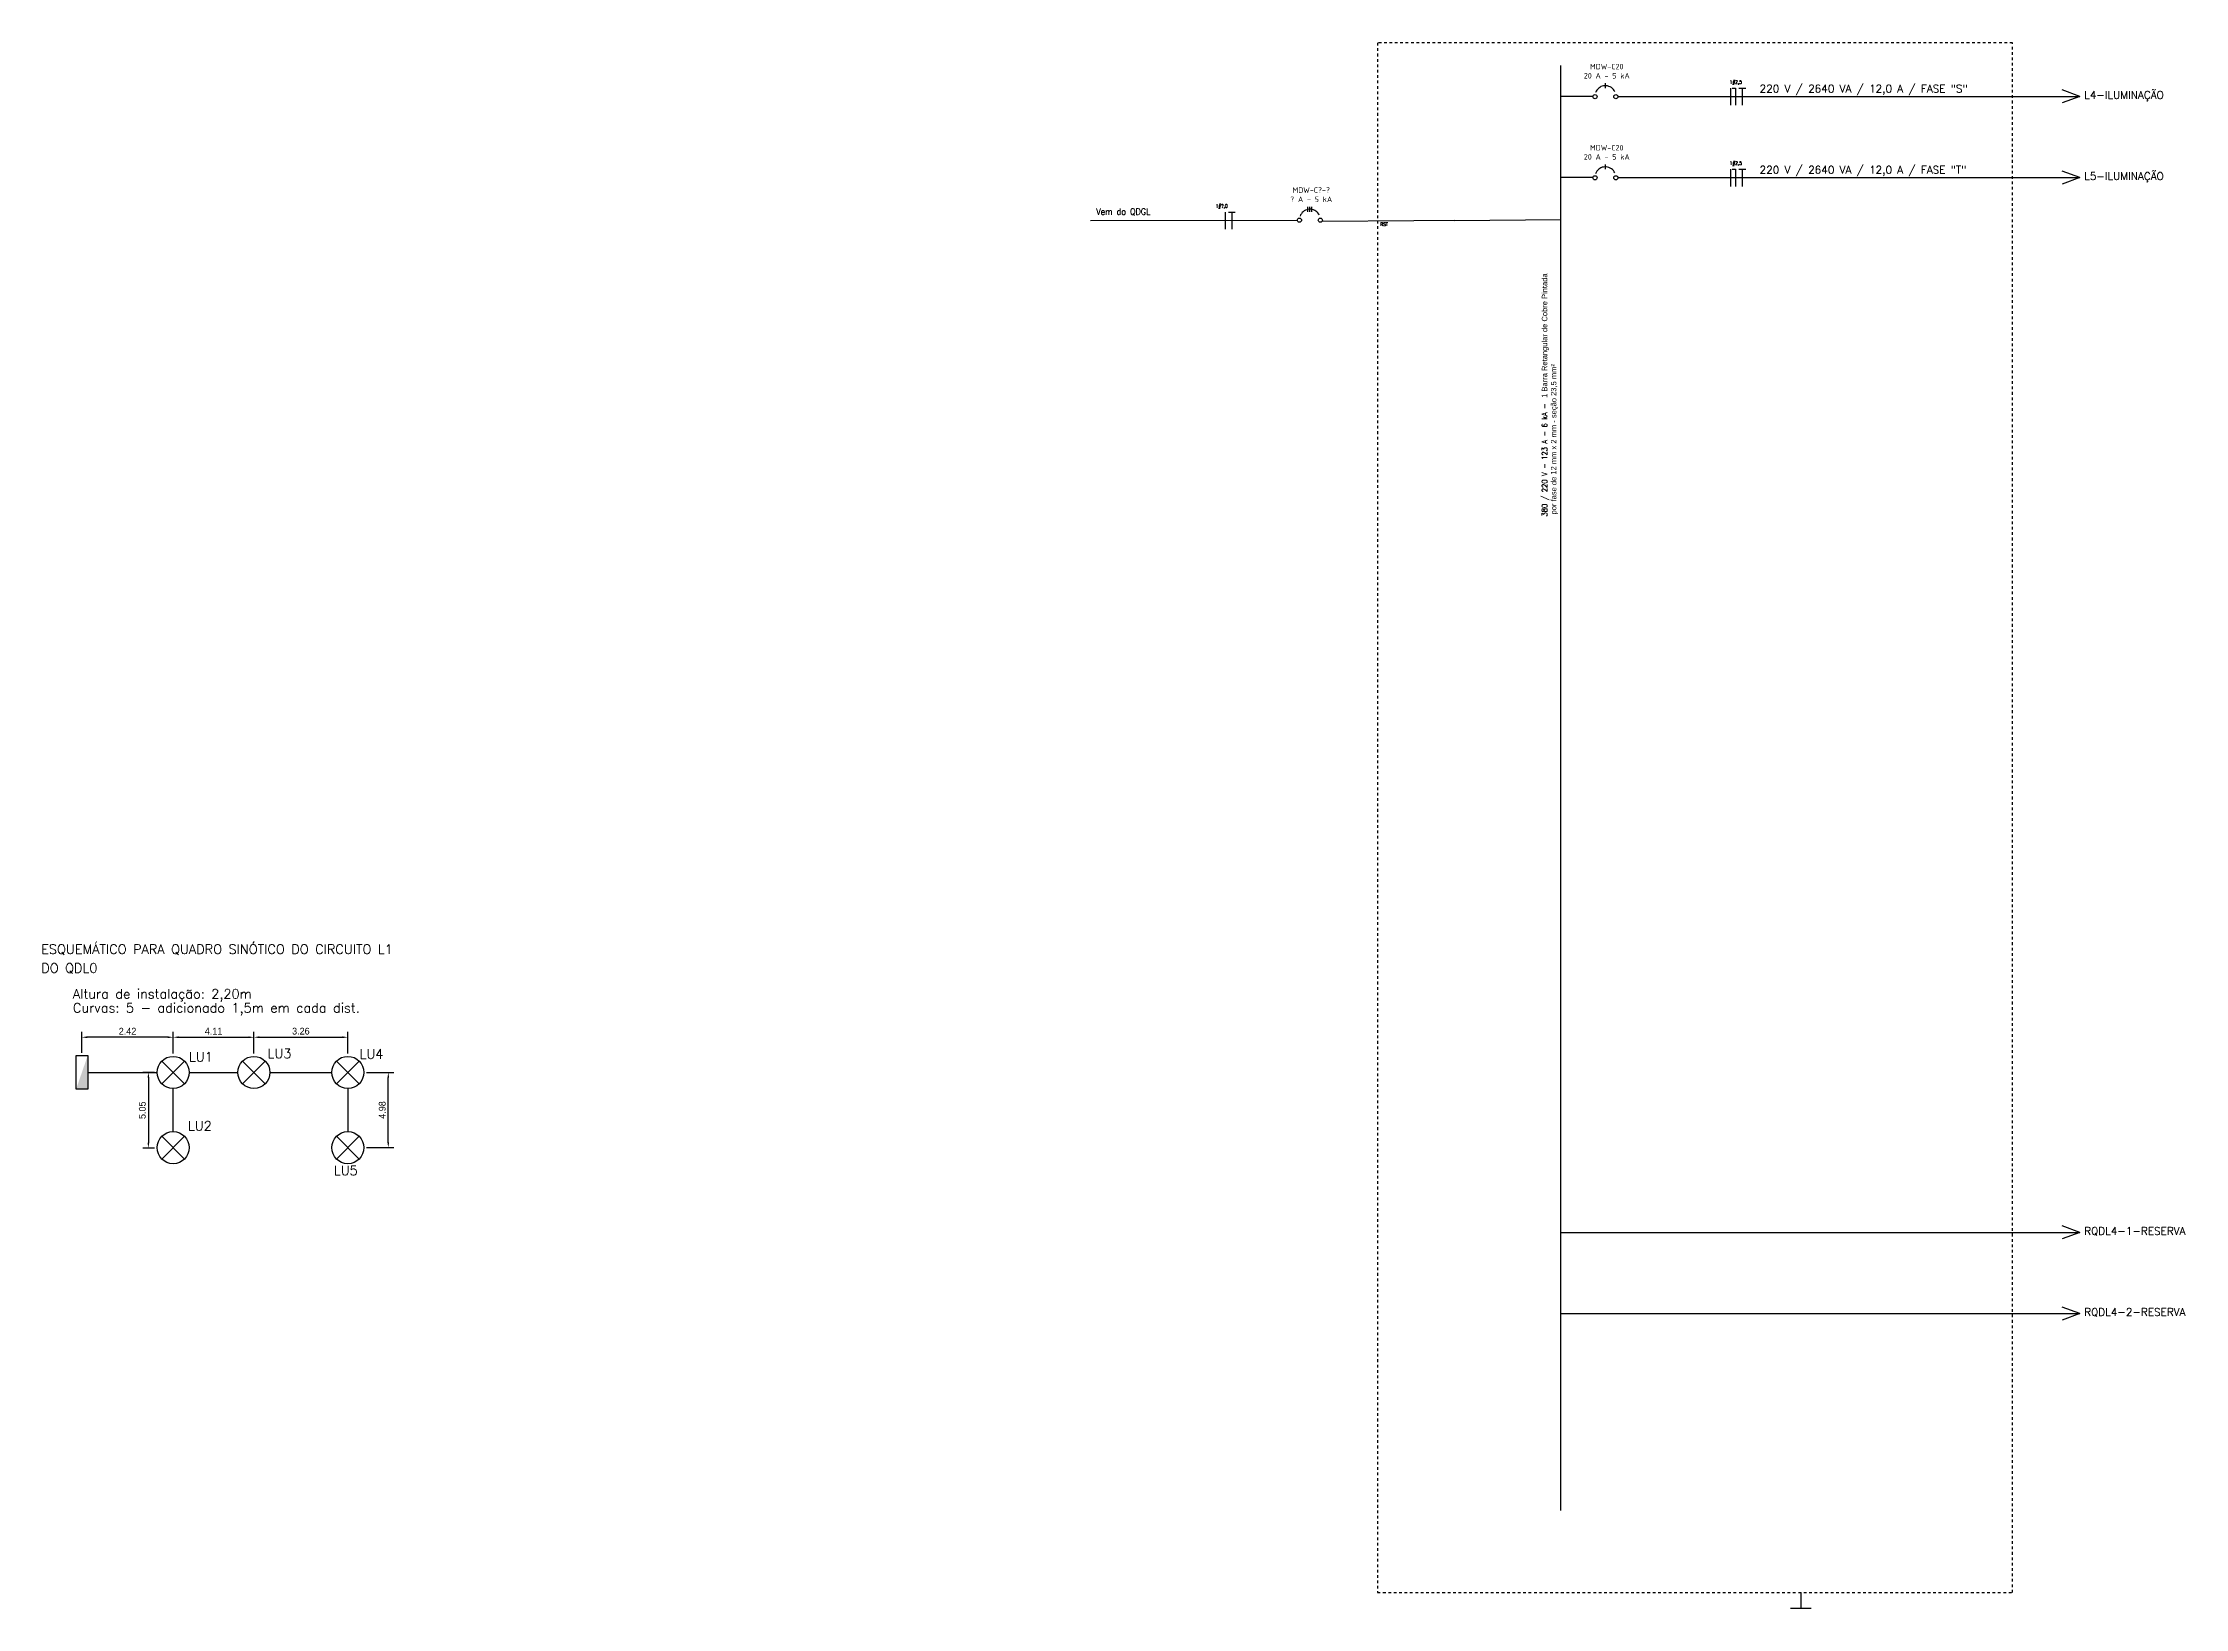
# Model space of a CAD drawing. Extents: x 196 to 641, y -49 to 322.
# Drawn here: x 425.6 to 505.1, y 36.6 to 94.6 of the extents above; entities that cross this region are included whole.
import ezdxf

# ---------------------------------------------------------------- set-up
doc = ezdxf.new("R2010")
doc.units = 0
doc.header["$MEASUREMENT"] = 0
doc.linetypes.add('DASHED2', pattern=[0.375, 0.25, -0.125])
for name, color, linetype in [('_ARQ-TEXTO', 4, 'Continuous'), ('_ELT-PONTO', 2, 'Continuous'), ('ELET_UNIFILAR_TEXTO', 4, 'Continuous'), ('ELET_UNIFILAR_TEXTO2', 4, 'Continuous'), ('ELT_FIAÇÃO_TEXTO', 5, 'Continuous'), ('ELT_UNIFILAR_DESENHO', 5, 'Continuous')]:
    doc.layers.add(name, color=color, linetype=linetype)
doc.styles.add('textstyle3', font='romans')
doc.styles.add('textstyle4', font='arial.ttf')
doc.styles.add('textstyle5', font='')
doc.styles.add('textstyle7', font='romans__.ttf')
doc.styles.get('textstyle5').set_extended_font_data('Standard')
doc.dimstyles.get("Standard").update_dxf_attribs({"dimtxt": 2.5, "dimasz": 2.5, "dimexe": 1.25, "dimexo": 0.625, "dimtad": 1, "dimtxsty": 'Standard', "dimcen": 2.5, "dimazin": 3, "dimtfac": 1, "dimtmove": 0, "dimatfit": 3, "dimarcsym": 0})

# ---------------------------------------------------------------- blocks, each defined once
blk = doc.blocks.new('*D143')
at = {"layer": '_ELT-PONTO', "color": 0, "lineweight": -2, "transparency": 16777216}
for p, q in [((427.094, 57.157), (427.094, 57.939)), ((430.278, 57.739), (427.294, 57.739)), ((430.478, 57.132), (430.478, 57.939))]:
    blk.add_line(p, q, dxfattribs=at)
at = {"layer": '_ELT-PONTO', "color": 0, "transparency": 16777216}
for points in [[(427.294, 57.773), (427.294, 57.706), (427.094, 57.739)], [(430.278, 57.773), (430.278, 57.706), (430.478, 57.739)]]:
    blk.add_solid(points, dxfattribs=at)
at = {"layer": 'DEFPOINTS', "color": 0, "transparency": 16777216}
for p in [(427.094, 57.739), (427.094, 57.057), (430.478, 57.032)]:
    blk.add_point(p, dxfattribs=at)
at = {"layer": '_ELT-PONTO', "color": 0, "transparency": 16777216, "insert": (428.786, 57.964), "char_height": 0.25, "attachment_point": 5}
blk.add_mtext('\\A1;2.42', dxfattribs=at)
blk = doc.blocks.new('*D144')
at = {"layer": '_ELT-PONTO', "color": 0, "lineweight": -2, "transparency": 16777216}
for p, q in [((430.478, 57.132), (430.478, 57.939)), ((430.678, 57.739), (433.272, 57.739)), ((433.472, 57.132), (433.472, 57.939))]:
    blk.add_line(p, q, dxfattribs=at)
at = {"layer": '_ELT-PONTO', "color": 0, "transparency": 16777216}
for points in [[(430.678, 57.773), (430.678, 57.706), (430.478, 57.739)], [(433.272, 57.773), (433.272, 57.706), (433.472, 57.739)]]:
    blk.add_solid(points, dxfattribs=at)
at = {"layer": 'DEFPOINTS', "color": 0, "transparency": 16777216}
for p in [(433.472, 57.739), (430.478, 57.032), (433.472, 57.032)]:
    blk.add_point(p, dxfattribs=at)
at = {"layer": '_ELT-PONTO', "color": 0, "transparency": 16777216, "insert": (431.975, 57.964), "char_height": 0.25, "attachment_point": 5}
blk.add_mtext('\\A1;4.11', dxfattribs=at)
blk = doc.blocks.new('*D142')
at = {"layer": '_ELT-PONTO', "color": 0, "lineweight": -2, "transparency": 16777216}
for p, q in [((433.472, 57.132), (433.472, 57.939)), ((433.672, 57.739), (436.753, 57.739)), ((436.953, 57.132), (436.953, 57.939))]:
    blk.add_line(p, q, dxfattribs=at)
at = {"layer": '_ELT-PONTO', "color": 0, "transparency": 16777216}
for points in [[(433.672, 57.773), (433.672, 57.706), (433.472, 57.739)], [(436.753, 57.773), (436.753, 57.706), (436.953, 57.739)]]:
    blk.add_solid(points, dxfattribs=at)
at = {"layer": 'DEFPOINTS', "color": 0, "transparency": 16777216}
for p in [(436.953, 57.739), (433.472, 57.032), (436.953, 57.032)]:
    blk.add_point(p, dxfattribs=at)
at = {"layer": '_ELT-PONTO', "color": 0, "transparency": 16777216, "insert": (435.212, 57.964), "char_height": 0.25, "attachment_point": 5}
blk.add_mtext('\\A1;3.26', dxfattribs=at)
blk = doc.blocks.new('*D145')
at = {"layer": '_ELT-PONTO', "color": 0, "lineweight": -2, "transparency": 16777216}
for p, q in [((437.648, 56.436), (438.654, 56.436)), ((438.454, 53.847), (438.454, 56.236)), ((437.648, 53.647), (438.654, 53.647))]:
    blk.add_line(p, q, dxfattribs=at)
at = {"layer": '_ELT-PONTO', "color": 0, "transparency": 16777216}
for points in [[(438.42, 56.236), (438.487, 56.236), (438.454, 56.436)], [(438.42, 53.847), (438.487, 53.847), (438.454, 53.647)]]:
    blk.add_solid(points, dxfattribs=at)
at = {"layer": 'DEFPOINTS', "color": 0, "transparency": 16777216}
for p in [(437.548, 56.436), (438.454, 56.436), (437.548, 53.647)]:
    blk.add_point(p, dxfattribs=at)
at = {"layer": '_ELT-PONTO', "color": 0, "transparency": 16777216, "insert": (438.229, 55.042), "char_height": 0.25, "attachment_point": 5, "rotation": 90}
blk.add_mtext('\\A1;4.98', dxfattribs=at)
blk = doc.blocks.new('*D146')
at = {"layer": '_ELT-PONTO', "color": 0, "lineweight": -2, "transparency": 16777216}
for p, q in [((429.783, 56.436), (429.359, 56.436)), ((429.559, 56.236), (429.559, 53.832)), ((429.783, 53.632), (429.359, 53.632))]:
    blk.add_line(p, q, dxfattribs=at)
at = {"layer": '_ELT-PONTO', "color": 0, "transparency": 16777216}
for points in [[(429.526, 56.236), (429.593, 56.236), (429.559, 56.436)], [(429.526, 53.832), (429.593, 53.832), (429.559, 53.632)]]:
    blk.add_solid(points, dxfattribs=at)
at = {"layer": 'DEFPOINTS', "color": 0, "transparency": 16777216}
for p in [(429.883, 56.436), (429.559, 53.632), (429.883, 53.632)]:
    blk.add_point(p, dxfattribs=at)
at = {"layer": '_ELT-PONTO', "color": 0, "transparency": 16777216, "insert": (429.334, 55.034), "char_height": 0.25, "attachment_point": 5, "rotation": 90}
blk.add_mtext('\\A1;5.05', dxfattribs=at)

msp = doc.modelspace()

# ---------------------------------------------------------------- hatches: boundary and pattern name
at = {"layer": '_ELT-PONTO', "linetype": 'Continuous'}
msp.add_hatch(color=256, dxfattribs=at).paths.add_polyline_path([(427.309, 57.057), (426.879, 55.816), (427.309, 55.816)])

# ---------------------------------------------------------------- linework, layer by layer
at = {"layer": '_ELT-PONTO'}
for p, q in [((427.309, 56.436), (429.883, 56.436)), ((430.899, 56.857), (430.058, 56.016)), ((430.058, 56.857), (430.899, 56.016)), ((431.074, 56.436), (432.877, 56.436)), ((433.893, 56.857), (433.051, 56.016)), ((433.051, 56.857), (433.893, 56.016)), ((434.067, 56.436), (436.358, 56.436)), ((437.374, 56.857), (436.532, 56.016)), ((436.532, 56.857), (437.374, 56.016)), ((430.478, 54.242), (430.478, 55.841)), ((436.953, 55.841), (436.953, 54.242)), ((430.899, 54.067), (430.058, 53.226)), ((430.058, 54.067), (430.899, 53.226)), ((437.374, 54.067), (436.532, 53.226)), ((436.532, 54.067), (437.374, 53.226))]:
    msp.add_line(p, q, dxfattribs=at)
at = {"layer": '_ELT-PONTO', "linetype": 'Continuous'}
msp.add_lwpolyline([(427.309, 55.816), (426.879, 55.816), (426.879, 57.057), (427.309, 57.057)], close=True, dxfattribs=at)
at = {"layer": '_ELT-PONTO'}
for centre in [(430.478, 56.436), (433.472, 56.436), (436.953, 56.436), (430.478, 53.647), (436.953, 53.647)]:
    msp.add_circle(centre, 0.595, dxfattribs=at)
at = {"layer": 'ELT_UNIFILAR_DESENHO', "linetype": 'DASHED2', "ltscale": 0.05}
for p, q in [((498.671, 94.601), (475.131, 94.601)), ((475.131, 94.601), (475.131, 37.159)), ((498.671, 37.159), (498.671, 94.601)), ((475.131, 37.159), (498.679, 37.159))]:
    msp.add_line(p, q, dxfattribs=at)
at = {"layer": 'ELT_UNIFILAR_DESENHO'}
for p, q in [((481.921, 40.192), (481.921, 93.756)), ((483.577, 92.923), (483.577, 93.103)), ((483.577, 92.923), (483.577, 93.103)), ((483.115, 92.613), (481.921, 92.613)), ((484.041, 92.613), (501.167, 92.613)), ((488.211, 92.922), (488.211, 92.29)), ((488.274, 92.922), (488.401, 92.922)), ((488.401, 92.922), (488.401, 92.29)), ((488.526, 92.922), (488.779, 92.922)), ((488.653, 92.922), (488.653, 92.29)), ((501.167, 92.613), (500.507, 92.372)), ((501.167, 92.613), (500.517, 92.854)), ((483.577, 89.915), (483.577, 90.095)), ((483.577, 89.915), (483.577, 90.095)), ((488.211, 89.914), (488.211, 89.282)), ((488.274, 89.914), (488.401, 89.914)), ((488.401, 89.914), (488.401, 89.282)), ((488.526, 89.914), (488.779, 89.914)), ((488.653, 89.914), (488.653, 89.282)), ((501.167, 89.605), (500.517, 89.846)), ((483.115, 89.605), (481.921, 89.605)), ((484.041, 89.605), (501.167, 89.605)), ((501.167, 89.605), (500.507, 89.364)), ((469.479, 88.327), (469.479, 87.695)), ((469.605, 88.327), (469.857, 88.327)), ((469.731, 88.327), (469.731, 87.695)), ((472.544, 88.343), (472.544, 88.524)), ((472.544, 88.343), (472.544, 88.524)), ((472.621, 88.343), (472.621, 88.524)), ((472.621, 88.343), (472.621, 88.524)), ((472.698, 88.343), (472.698, 88.524)), ((472.698, 88.343), (472.698, 88.524)), ((464.483, 88.011), (472.158, 88.034)), ((473.078, 87.997), (476.469, 88.011)), ((477.986, 88.011), (476.473, 88.009)), ((477.986, 88.011), (481.921, 88.048)), ((481.921, 50.505), (501.167, 50.505)), ((501.167, 50.505), (500.507, 50.263)), ((501.167, 50.505), (500.517, 50.745)), ((501.167, 47.497), (500.517, 47.738)), ((481.921, 47.497), (501.167, 47.497)), ((501.167, 47.497), (500.507, 47.256)), ((490.44, 36.577), (491.212, 36.577)), ((490.826, 37.159), (490.826, 36.577))]:
    msp.add_line(p, q, dxfattribs=at)
for points in [[(483.927, 92.79), (483.903, 92.834), (483.873, 92.875), (483.838, 92.911), (483.799, 92.943), (483.756, 92.969), (483.709, 92.989), (483.661, 93.004), (483.611, 93.011), (483.561, 93.012), (483.51, 93.007), (483.461, 92.995), (483.414, 92.977), (483.37, 92.952), (483.329, 92.922), (483.293, 92.887), (483.261, 92.848), (483.235, 92.805), (483.215, 92.759)], [(483.927, 89.782), (483.903, 89.826), (483.873, 89.867), (483.838, 89.903), (483.799, 89.935), (483.756, 89.961), (483.709, 89.982), (483.661, 89.996), (483.611, 90.003), (483.561, 90.005), (483.51, 89.999), (483.461, 89.987), (483.414, 89.969), (483.37, 89.944), (483.329, 89.915), (483.293, 89.88), (483.261, 89.84), (483.235, 89.797), (483.215, 89.751)], [(472.971, 88.21), (472.947, 88.255), (472.917, 88.295), (472.882, 88.332), (472.843, 88.364), (472.799, 88.39), (472.753, 88.41), (472.705, 88.424), (472.655, 88.432), (472.604, 88.433), (472.554, 88.428), (472.505, 88.416), (472.458, 88.397), (472.414, 88.373), (472.373, 88.343), (472.336, 88.308), (472.305, 88.269), (472.279, 88.226), (472.258, 88.179)]]:
    msp.add_lwpolyline(points, dxfattribs=at)
for centre in [(483.192, 92.608), (483.964, 92.608), (483.192, 89.6), (483.964, 89.6), (472.235, 88.029), (473.008, 88.029)]:
    msp.add_circle(centre, 0.0772, dxfattribs=at)

# ---------------------------------------------------------------- texts
at = {"layer": '_ARQ-TEXTO', "style": 'textstyle3'}
for s, p in [('ESQUEMÁTICO PARA QUADRO SINÓTICO DO CIRCUITO L1', (425.586, 60.826)), ('DO QDL0', (425.586, 60.13)), ('LU1', (431.06, 56.839)), ('LU3', (433.976, 56.963)), ('LU4', (437.387, 56.943)), ('LU2', (431.023, 54.279)), ('LU5', (436.435, 52.624))]:
    msp.add_text(s, height=0.35, dxfattribs=at).set_placement(p)
at = {"layer": 'ELET_UNIFILAR_TEXTO', "char_height": 0.20406, "width": 3.87486, "attachment_point": 8, "line_spacing_factor": 0.6, "style": 'textstyle4'}
for s, insert in [('\\pxsm1;{\\Fisocp|c0;MDW-C20\\P\\Fisocp2|c0;20 A - 5 kA}', (483.628, 93.278)), ('\\pxsm1;{\\Fisocp|c0;MDW-C20\\P\\Fisocp2|c0;20 A - 5 kA}', (483.628, 90.271)), ('\\pxsm1;{\\Fisocp|c0;MDW-C?-?\\P\\Fisocp2|c0;? A - 5 kA}', (472.671, 88.699))]:
    msp.add_mtext(s, dxfattribs=dict(at, insert=insert))
at = {"layer": 'ELET_UNIFILAR_TEXTO', "width": 0.9874, "attachment_point": 1, "style": 'textstyle5'}
for s, insert, char_height in [('\\A1;\\pxqc;1#2,5', (487.92, 93.211), 0.12638), ('\\A1;\\pxqc;1#2,5', (487.92, 90.203), 0.12638), ('\\A1;1#?,0', (469.129, 88.616), 0.1264)]:
    msp.add_mtext(s, dxfattribs=dict(at, insert=insert, char_height=char_height))
at = {"layer": 'ELET_UNIFILAR_TEXTO', "attachment_point": 1, "style": 'textstyle5'}
for s, insert, char_height in [('Vem do QDGL', (464.696, 88.465), 0.23696), ('RST', (475.234, 87.94), 0.1264), ('RST', (475.234, 87.94), 0.1264)]:
    msp.add_mtext(s, dxfattribs=dict(at, insert=insert, char_height=char_height))
at = {"layer": 'ELET_UNIFILAR_TEXTO', "insert": (481.22, 77.041), "char_height": 0.202345, "attachment_point": 1, "rotation": 90, "style": 'textstyle5'}
msp.add_mtext('\\A1;380 / 220 V - 123 A - 6 kA - {\\A0;\\fArial|b0|i0|c0|p34; \\Ftxt|c0;1 Barra Retangular de Cobre Pintada\\P por fase de 12 mm x 2 mm - seção 23,5 mm\\fArial|b0|i0|c0|p34;²}', dxfattribs=at)
at = {"layer": 'ELET_UNIFILAR_TEXTO2', "char_height": 0.28356, "attachment_point": 1, "style": 'textstyle7'}
for s, insert, width in [('220 V / 2640 VA / 12,0 A / FASE "S"', (489.295, 93.045), 9.25609), ('L4-ILUMINAÇÃO', (501.329, 92.81), 3.00015), ('220 V / 2640 VA / 12,0 A / FASE "T"', (489.295, 90.037), 9.25609), ('L5-ILUMINAÇÃO', (501.329, 89.802), 3.00015), ('RQDL4-1-RESERVA', (501.329, 50.701), 3.00015), ('RQDL4-2-RESERVA', (501.329, 47.694), 3.00015)]:
    msp.add_mtext(s, dxfattribs=dict(at, insert=insert, width=width))
at = {"layer": 'ELT_FIAÇÃO_TEXTO', "style": 'textstyle3'}
for s, p in [('Altura de instalação: 2,20m', (426.76, 59.172)), ('Curvas: 5 - adicionado 1,5m em cada dist.', (426.76, 58.654))]:
    msp.add_text(s, height=0.35, dxfattribs=at).set_placement(p)

# ---------------------------------------------------------------- dimensions: what is measured, and where the dimension line sits
at = {"layer": '_ELT-PONTO'}
for base, p1, p2, text, picture, middle in [((427.094, 57.739), (430.478, 57.032), (427.094, 57.057), '2.42', '*D143', (428.786, 57.964)), ((433.472, 57.739), (430.478, 57.032), (433.472, 57.032), '4.11', '*D144', (431.975, 57.964)), ((436.953, 57.739), (433.472, 57.032), (436.953, 57.032), '3.26', '*D142', (435.212, 57.964))]:
    dim = msp.add_linear_dim(base=base, p1=p1, p2=p2, text=text, dimstyle='Standard', override={"dimtxt": 0.25, "dimasz": 0.2, "dimexe": 0.2, "dimexo": 0.1, "dimgap": 0.1, "dimdsep": 46, "dimsah": 1, "dimcen": 0.2, "dimadec": 1, "dimazin": 0, "dimfxl": 1, "dimtolj": 1, "dimtzin": 0}, dxfattribs=at)
    dim.commit()
    dim.dimension.update_dxf_attribs({"geometry": picture, "text_midpoint": middle})
for base, p1, p2, text, picture, middle in [((429.559, 53.632), (429.883, 56.436), (429.883, 53.632), '5.05', '*D146', (429.334, 55.034)), ((438.454, 56.436), (437.548, 53.647), (437.548, 56.436), '4.98', '*D145', (438.229, 55.042))]:
    dim = msp.add_linear_dim(base=base, p1=p1, p2=p2, angle=90, text=text, dimstyle='Standard', override={"dimtxt": 0.25, "dimasz": 0.2, "dimexe": 0.2, "dimexo": 0.1, "dimgap": 0.1, "dimdsep": 46, "dimsah": 1, "dimcen": 0.2, "dimadec": 1, "dimazin": 0, "dimfxl": 1, "dimtolj": 1, "dimtzin": 0}, dxfattribs=at)
    dim.commit()
    dim.dimension.update_dxf_attribs({"geometry": picture, "text_midpoint": middle})

doc.saveas('drawing.dxf')
